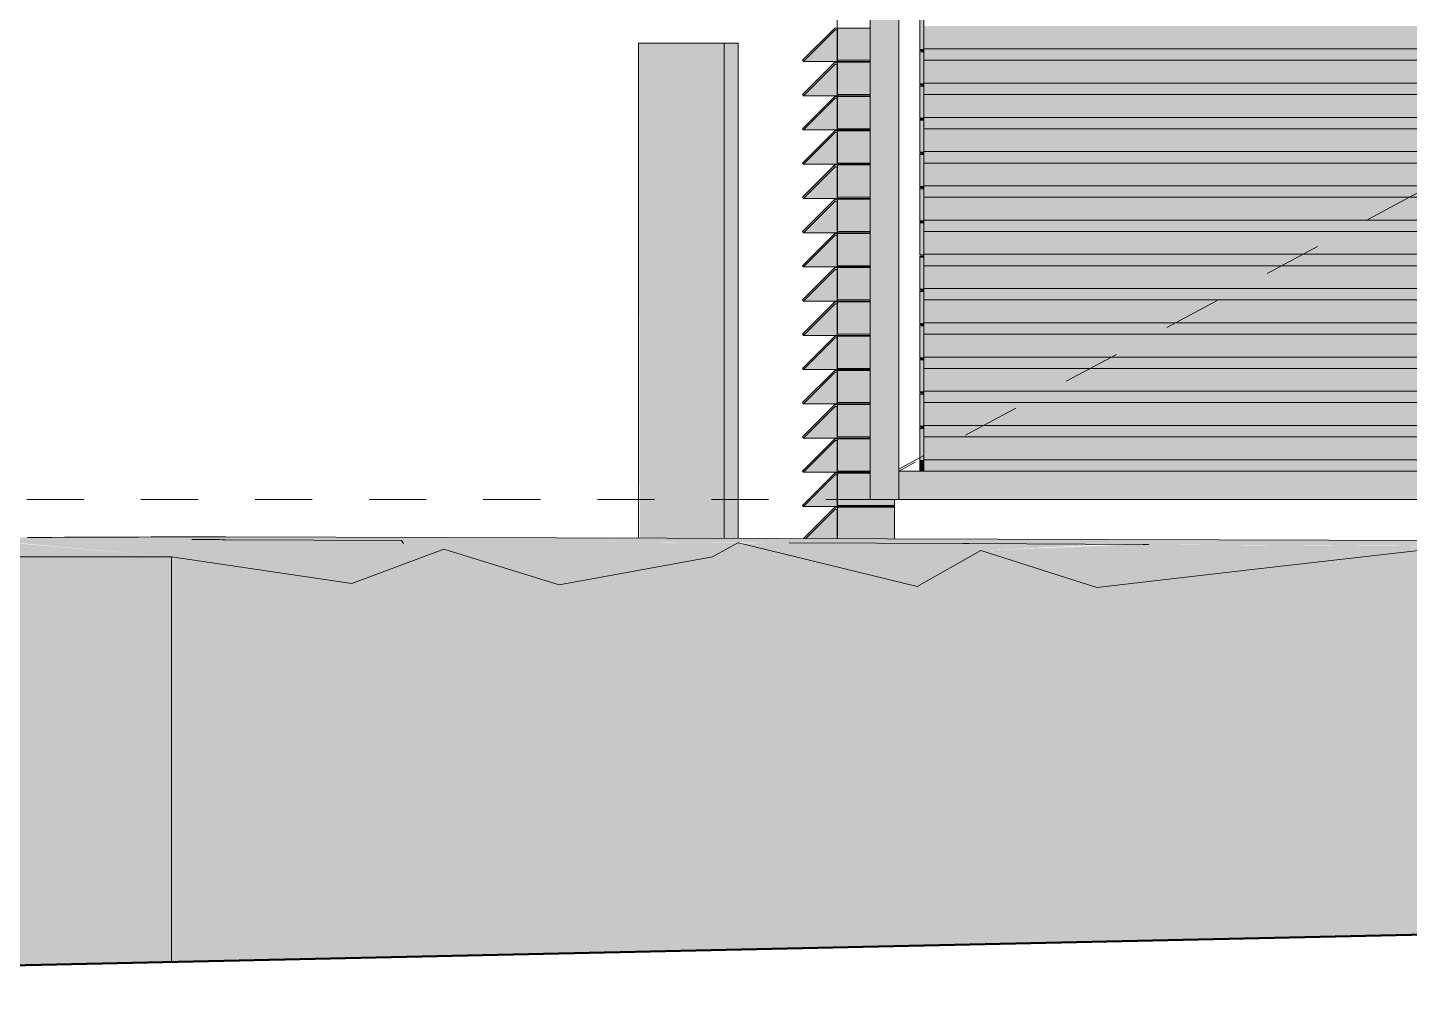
# Model space of a CAD drawing. Header units: metres. Extents: x -2362 to -2010, y -1 to 30.
# Drawn here: x -2267.979 to -2265.557, y 4.385 to 6.067 of the extents above; entities that cross this region are included whole.
import ezdxf

# ---------------------------------------------------------------- set-up
doc = ezdxf.new("R2010")
doc.units = ezdxf.units.M
doc.linetypes.add('AEC_Center', pattern=[0.024, 0.012, -0.004, 0.004, -0.004])
doc.linetypes.add('Center', pattern=[0.178333, 0.020833, -0.0525, 0.0525, -0.0525])
for name, color, linetype, lineweight in [('A-DETL', 90, 'Continuous', 50), ('A-DOOR', 31, 'Continuous', 5), ('A-FLOR', 192, 'Continuous', 5), ('A-FLOR-LEVL', 51, 'Continuous', 5), ('A-GLAZ-CWMG', 51, 'Continuous', 5), ('C-PRKG', 70, 'Continuous', 5), ('C-TOPO', 7, 'Continuous', 5), ('S-COLS', 52, 'Continuous', 5)]:
    doc.layers.add(name, color=color, linetype=linetype, lineweight=lineweight)

# ---------------------------------------------------------------- blocks, each defined once
blk = doc.blocks.new('Bollard_Typical - 150mm Diameter - BOL001 _fixed_-1895789-SOUTH EAST - PART A')
at = {"layer": 'C-PRKG'}
blk.add_hatch(color=256, dxfattribs=at).paths.add_polyline_path([(-1025.9703, 5.1723), (-1025.9703, 6.04), (-1025.9947, 6.04), (-1025.9947, 5.1724), (-1025.9741, 5.1723)])
for p, q in [((-1025.9703, 6.04), (-1025.9944, 6.04)), ((-1025.97, 6.04), (-1025.9703, 6.04)), ((-1025.97, 5.1723), (-1025.97, 6.04))]:
    blk.add_line(p, q, dxfattribs=at)
blk = doc.blocks.new('Rectangular Mullion - LVR002 - Swaged Louvre-3392767-SOUTH EAST - PART A')
at = {"layer": 'A-GLAZ-CWMG'}
blk.add_hatch(color=256, dxfattribs=at).paths.add_polyline_path([(-1025.7963, 5.1718), (-1025.7963, 5.2234), (-1025.7996, 5.2233), (-1025.851, 5.1719), (-1025.7996, 5.1718)])
blk = doc.blocks.new('Rectangular Mullion - LVR002 - Swaged Louvre-V240-SOUTH EAST - PART A')
at = {"layer": 'A-GLAZ-CWMG'}
blk.add_hatch(color=256, dxfattribs=at).paths.add_polyline_path([(-1025.7963, 5.2279), (-1025.7963, 5.2834), (-1025.7996, 5.2833), (-1025.855, 5.2279), (-1025.8154, 5.2279)])
blk.add_line((-1025.7963, 5.2279), (-1025.855, 5.2279), dxfattribs=at)
blk = doc.blocks.new('Rectangular Mullion - LVR002 - Swaged Louvre-3392766-SOUTH EAST - PART A')
at = {"layer": 'A-GLAZ-CWMG'}
blk.add_hatch(color=256, dxfattribs=at).paths.add_polyline_path([(-1025.851, 5.1719), (-1025.7996, 5.2234), (-1025.7956, 5.2241), (-1025.7956, 5.2266), (-1025.8006, 5.2266), (-1025.8551, 5.172)])
for p, q in [((-1025.8006, 5.2266), (-1025.8553, 5.172)), ((-1025.851, 5.1719), (-1025.7996, 5.2234)), ((-1025.7956, 5.2266), (-1025.8006, 5.2266)), ((-1025.7996, 5.2234), (-1025.7956, 5.2234))]:
    blk.add_line(p, q, dxfattribs=at)
blk = doc.blocks.new('Rectangular Mullion - LVR002 - Swaged Louvre-V257-SOUTH EAST - PART A')
at = {"layer": 'A-GLAZ-CWMG'}
blk.add_hatch(color=256, dxfattribs=at).paths.add_polyline_path([(-1025.8551, 5.2279), (-1025.7996, 5.2834), (-1025.7956, 5.2841), (-1025.7956, 5.2866), (-1025.8006, 5.2866), (-1025.8572, 5.23)])
for p, q in [((-1025.8006, 5.2866), (-1025.8572, 5.23)), ((-1025.8551, 5.2279), (-1025.7996, 5.2834)), ((-1025.7956, 5.2866), (-1025.8006, 5.2866)), ((-1025.7996, 5.2834), (-1025.7956, 5.2834)), ((-1025.8572, 5.23), (-1025.8551, 5.2279))]:
    blk.add_line(p, q, dxfattribs=at)
blk = doc.blocks.new('Bollard_Typical - 150mm Diameter - BOL001 _fixed_-V258-SOUTH EAST - PART A')
at = {"layer": 'C-PRKG'}
blk.add_hatch(color=256, dxfattribs=at).paths.add_polyline_path([(-1025.9947, 5.1724), (-1025.9947, 6.04), (-1026.1442, 6.04), (-1026.1425, 5.1728), (-1025.9986, 5.1724)])
for p, q in [((-1026.1445, 6.04), (-1026.1445, 5.1728)), ((-1025.9947, 6.04), (-1026.1445, 6.04)), ((-1025.9945, 6.04), (-1025.9947, 6.04)), ((-1025.9945, 5.1724), (-1025.9945, 6.04))]:
    blk.add_line(p, q, dxfattribs=at)
blk = doc.blocks.new('aba - Structural Column - Steel - SHS - SHS100x100x9-V260-SOUTH EAST - PART A')
at = {"layer": 'S-COLS'}
h = blk.add_hatch(color=256, dxfattribs=at)
h.paths.add_polyline_path([(-1025.777, 5.2266), (-1025.7956, 5.2279), (-1025.7933, 5.2266), (-1025.7773, 5.2266)])
h.paths.add_polyline_path([(-1025.7963, 5.2866), (-1025.7956, 5.2879), (-1025.7963, 5.2879)])
h.paths.add_polyline_path([(-1025.7963, 5.3466), (-1025.7956, 5.3479), (-1025.7963, 5.3479)])
h.paths.add_polyline_path([(-1025.7963, 5.4066), (-1025.7956, 5.4079), (-1025.7963, 5.4079)])
h.paths.add_polyline_path([(-1025.7963, 5.4666), (-1025.7956, 5.4679), (-1025.7963, 5.4679)])
h.paths.add_polyline_path([(-1025.7963, 5.5266), (-1025.7956, 5.5279), (-1025.7963, 5.5279)])
h.paths.add_polyline_path([(-1025.7963, 5.5866), (-1025.7956, 5.5879), (-1025.7963, 5.5879)])
h.paths.add_polyline_path([(-1025.7963, 5.6466), (-1025.7956, 5.6479), (-1025.7963, 5.6479)])
h.paths.add_polyline_path([(-1025.7963, 5.7066), (-1025.7956, 5.7079), (-1025.7963, 5.7079)])
h.paths.add_polyline_path([(-1025.7963, 5.7666), (-1025.7956, 5.7679), (-1025.7963, 5.7679)])
h.paths.add_polyline_path([(-1025.7963, 5.8266), (-1025.7956, 5.8279), (-1025.7963, 5.8279)])
h.paths.add_polyline_path([(-1025.7963, 5.9466), (-1025.7956, 5.9479), (-1025.7963, 5.9479)])
h.paths.add_polyline_path([(-1025.7963, 6.0066), (-1025.7956, 6.0079), (-1025.7963, 6.0079)])
h.paths.add_polyline_path([(-1025.7963, 6.0666), (-1025.7956, 6.0679), (-1025.7963, 6.0679)])
h.paths.add_polyline_path([(-1025.7963, 6.1266), (-1025.7956, 6.1279), (-1025.7963, 6.1279)])
h.paths.add_polyline_path([(-1025.7957, 6.1866), (-1025.7956, 6.1879), (-1025.7963, 6.1866)])
h.paths.add_polyline_path([(-1025.7958, 6.3066), (-1025.7956, 6.3079), (-1025.7963, 6.3066)])
h.paths.add_polyline_path([(-1025.7963, 6.3666), (-1025.7956, 6.3679), (-1025.7963, 6.4096)])
h.paths.add_polyline_path([(-1025.7963, 6.4266), (-1025.7956, 6.4279), (-1025.7963, 6.4647)])
h.paths.add_polyline_path([(-1025.7963, 6.4866), (-1025.7956, 6.4879), (-1025.7963, 6.5198)])
h.paths.add_polyline_path([(-1025.7963, 6.5466), (-1025.7956, 6.5479), (-1025.7963, 6.5748)])
h.paths.add_polyline_path([(-1025.7963, 6.6066), (-1025.7956, 6.6079), (-1025.7963, 6.6299)])
h.paths.add_polyline_path([(-1025.7963, 6.6666), (-1025.7956, 6.6679), (-1025.7963, 6.6849)])
h.paths.add_polyline_path([(-1025.7963, 6.7266), (-1025.7956, 6.7279), (-1025.7963, 6.74)])
h.paths.add_polyline_path([(-1025.796, 6.7866), (-1025.7956, 6.7879), (-1025.7963, 6.7866)])
h.paths.add_polyline_path([(-1025.7963, 6.8466), (-1025.7956, 6.8479), (-1025.7963, 6.9034)])
h.paths.add_polyline_path([(-1025.7963, 6.9666), (-1025.7956, 6.9679), (-1025.7963, 7.0153)])
h.paths.add_polyline_path([(-1025.7963, 7.0266), (-1025.7956, 7.0279), (-1025.7963, 7.0704)])
h.paths.add_polyline_path([(-1025.7963, 7.0866), (-1025.7956, 7.0879), (-1025.7963, 7.1254)])
h.paths.add_polyline_path([(-1025.7963, 7.1466), (-1025.7956, 7.1479), (-1025.7963, 7.1805)])
h.paths.add_polyline_path([(-1025.7962, 7.2066), (-1025.7956, 7.2079), (-1025.7963, 7.2066)])
h.paths.add_polyline_path([(-1025.7963, 7.2666), (-1025.7956, 7.2679), (-1025.7963, 7.2906)])
h.paths.add_polyline_path([(-1025.7963, 7.3266), (-1025.7956, 7.3279), (-1025.7963, 7.3457)])
h.paths.add_polyline_path([(-1025.7963, 7.3866), (-1025.7956, 7.3879), (-1025.7963, 7.4007)])
h.paths.add_polyline_path([(-1025.7963, 7.4466), (-1025.7956, 7.4479), (-1025.7963, 7.4558)])
h.paths.add_polyline_path([(-1025.7963, 7.5066), (-1025.7956, 7.5079), (-1025.7963, 7.5634)])
h.paths.add_polyline_path([(-1025.7963, 7.5666), (-1025.7956, 7.5679), (-1025.7963, 7.5666)])
blk.add_hatch(color=256, dxfattribs=at).paths.add_polyline_path([(-1025.7188, 5.2266), (-1025.7188, 5.2279), (-1025.7384, 5.2266)])
for p, q in [((-1025.7963, 6.1234), (-1025.7963, 6.0666)), ((-1025.7963, 6.0634), (-1025.7963, 6.0066)), ((-1025.7963, 6.0034), (-1025.7963, 5.9466)), ((-1025.7963, 5.9434), (-1025.7963, 5.8866)), ((-1025.7963, 5.8834), (-1025.7963, 5.8266)), ((-1025.7963, 5.8234), (-1025.7963, 5.7666)), ((-1025.7963, 5.7634), (-1025.7963, 5.7066)), ((-1025.7963, 5.7034), (-1025.7963, 5.6466)), ((-1025.7963, 5.6434), (-1025.7963, 5.5866)), ((-1025.7963, 5.5834), (-1025.7963, 5.5266)), ((-1025.7963, 5.5234), (-1025.7963, 5.4666)), ((-1025.7963, 5.4634), (-1025.7963, 5.4066)), ((-1025.7963, 5.4034), (-1025.7963, 5.3466)), ((-1025.7963, 5.3434), (-1025.7963, 5.2866)), ((-1025.7963, 5.2834), (-1025.7963, 5.2266)), ((-1025.7963, 5.2234), (-1025.7963, 5.1718))]:
    blk.add_line(p, q, dxfattribs=at)
blk = doc.blocks.new('aba - Structural Column - Steel - SHS - SHS100x100x9-3079946-SOUTH EAST - PART A')
at = {"layer": 'S-COLS'}
h = blk.add_hatch(color=256, dxfattribs=at)
h.paths.add_polyline_path([(-1025.7385, 5.4666), (-1025.7385, 5.4679), (-1025.7544, 5.4666)])
h.paths.add_polyline_path([(-1025.7385, 5.6466), (-1025.7385, 5.6479), (-1025.7544, 5.6466)])
h.paths.add_polyline_path([(-1025.7385, 5.7066), (-1025.7385, 5.7079), (-1025.7544, 5.7066)])
h.paths.add_polyline_path([(-1025.7385, 5.8266), (-1025.7385, 5.8279), (-1025.7544, 5.8266)])
h.paths.add_polyline_path([(-1025.7385, 6.3066), (-1025.7385, 6.3079), (-1025.7544, 6.3066)])
h.paths.add_polyline_path([(-1025.7385, 6.4866), (-1025.7385, 6.4879), (-1025.7544, 6.4866)])
h.paths.add_polyline_path([(-1025.7385, 6.6066), (-1025.7385, 6.6079), (-1025.7544, 6.6066)])
h.paths.add_polyline_path([(-1025.7385, 7.1466), (-1025.7385, 7.1479), (-1025.7544, 7.1466)])
h.paths.add_polyline_path([(-1025.7385, 7.2666), (-1025.7385, 7.2679), (-1025.7544, 7.2666)])
h.paths.add_polyline_path([(-1025.7385, 7.3866), (-1025.7385, 7.3879), (-1025.7544, 7.3866)])
h.paths.add_polyline_path([(-1025.7385, 7.5066), (-1025.7385, 7.5079), (-1025.7544, 7.5066)])
h.paths.add_polyline_path([(-1025.7731, 7.6266), (-1025.7385, 7.6266), (-1025.7385, 7.64), (-1025.7731, 7.64)])
blk = doc.blocks.new('Rectangular Mullion - LVR002 - Swaged Louvre-3403066-SOUTH EAST - PART A')
at = {"layer": 'A-GLAZ-CWMG'}
blk.add_hatch(color=256, dxfattribs=at).paths.add_polyline_path([(-1025.6956, 5.1715), (-1025.6956, 5.2266), (-1025.7956, 5.2266), (-1025.7956, 5.1718), (-1025.7544, 5.1717)])
for p, q in [((-1025.7956, 5.1718), (-1025.7956, 5.2266)), ((-1025.6956, 5.2266), (-1025.7956, 5.2266)), ((-1025.6956, 5.2266), (-1025.6956, 5.1715))]:
    blk.add_line(p, q, dxfattribs=at)
blk = doc.blocks.new('Rectangular Mullion - LVR002 - Swaged Louvre-V261-SOUTH EAST - PART A')
at = {"layer": 'A-GLAZ-CWMG'}
for points in [[(-1025.7384, 5.23), (-1025.6956, 5.23), (-1025.6956, 5.24), (-1025.7385, 5.24), (-1025.7385, 5.2866), (-1025.7956, 5.2866), (-1025.7956, 5.23), (-1025.7385, 5.23)], [(-1025.6956, 5.2279), (-1025.6956, 5.23), (-1025.7544, 5.2279)]]:
    blk.add_hatch(color=256, dxfattribs=at).paths.add_polyline_path(points)
for p, q in [((-1025.7956, 5.23), (-1025.7956, 5.2866)), ((-1025.7384, 5.2866), (-1025.7956, 5.2866)), ((-1025.6956, 5.24), (-1025.6956, 5.23)), ((-1025.7956, 5.2279), (-1025.7956, 5.23)), ((-1025.6956, 5.23), (-1025.7956, 5.23)), ((-1025.6956, 5.2279), (-1025.7956, 5.2279)), ((-1025.6956, 5.23), (-1025.6956, 5.2279))]:
    blk.add_line(p, q, dxfattribs=at)
blk = doc.blocks.new('Rectangular Mullion - LVR002 - Swaged Louvre-V262-SOUTH EAST - PART A')
at = {"layer": 'A-GLAZ-CWMG'}
blk.add_hatch(color=256, dxfattribs=at).paths.add_polyline_path([(-1025.7544, 5.29), (-1025.7385, 5.29), (-1025.7385, 5.3466), (-1025.7956, 5.3466), (-1025.7956, 5.29)])
for p, q in [((-1025.7956, 5.29), (-1025.7956, 5.3466)), ((-1025.7384, 5.3466), (-1025.7956, 5.3466)), ((-1025.7956, 5.2879), (-1025.7956, 5.29)), ((-1025.7384, 5.29), (-1025.7956, 5.29)), ((-1025.7384, 5.2879), (-1025.7956, 5.2879))]:
    blk.add_line(p, q, dxfattribs=at)
blk = doc.blocks.new('Curtain_Wall_Louvre_DoubleDoor - Louvre Double Door-3474615-SOUTH EAST - PART A')
at = {"layer": 'A-DOOR', "linetype": 'Center'}
for points in [[(-1025.6511, 6.0288), (-1025.6443, 6.03), (-1025.6444, 6.0849), (-1025.6511, 6.0849)], [(-1025.6444, 6.0249), (-1025.6444, 6.027), (-1025.6511, 6.0249)], [(-1025.6511, 5.9688), (-1025.6443, 5.97), (-1025.6444, 6.0249), (-1025.6511, 6.0249)], [(-1025.6443, 6.027), (-1025.6444, 6.0288), (-1025.6444, 6.027)], [(-1025.6444, 5.9649), (-1025.6444, 5.967), (-1025.6511, 5.9649)], [(-1025.6443, 5.9088), (-1025.6444, 5.9649), (-1025.6511, 5.9649), (-1025.6511, 5.9088), (-1025.6444, 5.9088)], [(-1025.6443, 5.967), (-1025.6444, 5.9688), (-1025.6444, 5.967)], [(-1025.6443, 5.907), (-1025.6444, 5.9088), (-1025.6444, 5.907)], [(-1025.6444, 5.9049), (-1025.6444, 5.907), (-1025.6511, 5.9049)], [(-1025.6511, 5.8488), (-1025.6443, 5.85), (-1025.6444, 5.9049), (-1025.6511, 5.9049)], [(-1025.6444, 5.8449), (-1025.6444, 5.847), (-1025.6511, 5.8449)], [(-1025.6511, 5.7888), (-1025.6443, 5.79), (-1025.6444, 5.8449), (-1025.6511, 5.8449)], [(-1025.6443, 5.847), (-1025.6444, 5.8488), (-1025.6444, 5.847)], [(-1025.6443, 5.787), (-1025.6444, 5.7888), (-1025.6444, 5.787)], [(-1025.6444, 5.7849), (-1025.6444, 5.787), (-1025.6511, 5.7849)], [(-1025.6511, 5.7288), (-1025.6443, 5.73), (-1025.6444, 5.7849), (-1025.6511, 5.7849)], [(-1025.6444, 5.7249), (-1025.6444, 5.727), (-1025.6511, 5.7249)], [(-1025.6443, 5.6688), (-1025.6444, 5.7249), (-1025.6511, 5.7249), (-1025.6511, 5.6688), (-1025.6444, 5.6688)], [(-1025.6443, 5.727), (-1025.6444, 5.7288), (-1025.6444, 5.727)], [(-1025.6444, 5.6649), (-1025.6444, 5.667), (-1025.6511, 5.6649)], [(-1025.6443, 5.667), (-1025.6444, 5.6688), (-1025.6444, 5.667)], [(-1025.6511, 5.6088), (-1025.6443, 5.61), (-1025.6444, 5.6649), (-1025.6511, 5.6649)], [(-1025.6444, 5.6049), (-1025.6444, 5.607), (-1025.6511, 5.6049)], [(-1025.6511, 5.5488), (-1025.6443, 5.55), (-1025.6444, 5.6049), (-1025.6511, 5.6049)], [(-1025.6443, 5.607), (-1025.6444, 5.6088), (-1025.6444, 5.607)], [(-1025.6444, 5.5449), (-1025.6444, 5.547), (-1025.6511, 5.5449)], [(-1025.6443, 5.547), (-1025.6444, 5.5488), (-1025.6444, 5.547)], [(-1025.6511, 5.4888), (-1025.6443, 5.49), (-1025.6444, 5.5449), (-1025.6511, 5.5449)], [(-1025.6444, 5.4849), (-1025.6444, 5.487), (-1025.6511, 5.4849)], [(-1025.6511, 5.4288), (-1025.6443, 5.43), (-1025.6444, 5.4849), (-1025.6511, 5.4849), (-1025.6511, 5.4736)], [(-1025.6443, 5.487), (-1025.6444, 5.4888), (-1025.6444, 5.487)], [(-1025.6444, 5.4249), (-1025.6444, 5.427), (-1025.6511, 5.4249)], [(-1025.6511, 5.3688), (-1025.6443, 5.37), (-1025.6444, 5.4249), (-1025.6511, 5.4249)], [(-1025.6443, 5.427), (-1025.6444, 5.4288), (-1025.6444, 5.427)], [(-1025.6444, 5.3649), (-1025.6444, 5.367), (-1025.6511, 5.3649)], [(-1025.6511, 5.3088), (-1025.6443, 5.31), (-1025.6444, 5.3649), (-1025.6511, 5.3649)], [(-1025.6443, 5.367), (-1025.6444, 5.3688), (-1025.6444, 5.367)], [(-1025.6443, 5.3088), (-1025.6511, 5.3088), (-1025.6511, 5.29), (-1025.6443, 5.29)]]:
    blk.add_hatch(color=256, dxfattribs=at).paths.add_polyline_path(points)
at = {"layer": 'A-DOOR'}
for p, q in [((-1025.6511, 6.0288), (-1025.6511, 6.0849)), ((-1025.6443, 6.0288), (-1025.6511, 6.0288)), ((-1025.6511, 6.0249), (-1025.6511, 6.027)), ((-1025.6444, 6.027), (-1025.6511, 6.027)), ((-1025.6511, 5.9688), (-1025.6511, 6.0249)), ((-1025.6444, 6.0249), (-1025.6511, 6.0249)), ((-1025.6443, 5.9688), (-1025.6511, 5.9688)), ((-1025.6511, 5.9649), (-1025.6511, 5.967)), ((-1025.6444, 5.967), (-1025.6511, 5.967)), ((-1025.6511, 5.9088), (-1025.6511, 5.9649)), ((-1025.6444, 5.9649), (-1025.6511, 5.9649)), ((-1025.6443, 5.9088), (-1025.6511, 5.9088)), ((-1025.6511, 5.9049), (-1025.6511, 5.907)), ((-1025.6444, 5.907), (-1025.6511, 5.907)), ((-1025.6511, 5.8488), (-1025.6511, 5.9049)), ((-1025.6444, 5.9049), (-1025.6511, 5.9049)), ((-1025.6443, 5.8488), (-1025.6511, 5.8488)), ((-1025.6511, 5.8449), (-1025.6511, 5.847)), ((-1025.6444, 5.847), (-1025.6511, 5.847)), ((-1025.6511, 5.7888), (-1025.6511, 5.8449)), ((-1025.6444, 5.8449), (-1025.6511, 5.8449)), ((-1025.6443, 5.7888), (-1025.6511, 5.7888)), ((-1025.6511, 5.7849), (-1025.6511, 5.787)), ((-1025.6444, 5.787), (-1025.6511, 5.787)), ((-1025.6511, 5.7288), (-1025.6511, 5.7849)), ((-1025.6444, 5.7849), (-1025.6511, 5.7849)), ((-1025.6443, 5.7288), (-1025.6511, 5.7288)), ((-1025.6511, 5.7249), (-1025.6511, 5.727)), ((-1025.6444, 5.727), (-1025.6511, 5.727)), ((-1025.6511, 5.6688), (-1025.6511, 5.7249)), ((-1025.6444, 5.7249), (-1025.6511, 5.7249)), ((-1025.6443, 5.6688), (-1025.6511, 5.6688)), ((-1025.6511, 5.6649), (-1025.6511, 5.667)), ((-1025.6444, 5.667), (-1025.6511, 5.667)), ((-1025.6511, 5.6088), (-1025.6511, 5.6649)), ((-1025.6444, 5.6649), (-1025.6511, 5.6649)), ((-1025.6443, 5.6088), (-1025.6511, 5.6088)), ((-1025.6511, 5.6049), (-1025.6511, 5.607)), ((-1025.6444, 5.607), (-1025.6511, 5.607)), ((-1025.6511, 5.5488), (-1025.6511, 5.6049)), ((-1025.6444, 5.6049), (-1025.6511, 5.6049)), ((-1025.6443, 5.5488), (-1025.6511, 5.5488)), ((-1025.6511, 5.5449), (-1025.6511, 5.547)), ((-1025.6444, 5.547), (-1025.6511, 5.547)), ((-1025.6511, 5.4888), (-1025.6511, 5.5449)), ((-1025.6444, 5.5449), (-1025.6511, 5.5449)), ((-1025.6443, 5.4888), (-1025.6511, 5.4888)), ((-1025.6511, 5.4849), (-1025.6511, 5.487)), ((-1025.6444, 5.487), (-1025.6511, 5.487)), ((-1025.6511, 5.4288), (-1025.6511, 5.4849)), ((-1025.6444, 5.4849), (-1025.6511, 5.4849)), ((-1025.6443, 5.4288), (-1025.6511, 5.4288)), ((-1025.6511, 5.4249), (-1025.6511, 5.427)), ((-1025.6444, 5.427), (-1025.6511, 5.427)), ((-1025.6511, 5.3688), (-1025.6511, 5.4249)), ((-1025.6444, 5.4249), (-1025.6511, 5.4249)), ((-1025.6443, 5.3688), (-1025.6511, 5.3688)), ((-1025.6511, 5.3649), (-1025.6511, 5.367)), ((-1025.6444, 5.367), (-1025.6511, 5.367)), ((-1025.6511, 5.3088), (-1025.6511, 5.3649)), ((-1025.6444, 5.3649), (-1025.6511, 5.3649)), ((-1025.6511, 5.29), (-1025.6511, 5.3088)), ((-1025.6443, 5.3088), (-1025.6511, 5.3088))]:
    blk.add_line(p, q, dxfattribs=at)
at = {"layer": 'A-DOOR', "linetype": 'Center'}
blk.add_line((-1025.6443, 5.3173), (-1025.6884, 5.2936), dxfattribs=at)
blk = doc.blocks.new('Curtain_Wall_Louvre_DoubleDoor - Louvre Double Door-3474692-SOUTH EAST - PART A')
at = {"layer": 'A-DOOR', "linetype": 'Center'}
h = blk.add_hatch(color=256, dxfattribs=at)
h.paths.add_polyline_path([(-1023.6175, 6.03), (-1023.5443, 6.03), (-1023.5444, 6.07), (-1024.5964, 6.07), (-1024.5943, 6.03), (-1023.8617, 6.03)])
h.paths.add_polyline_path([(-1025.6443, 6.03), (-1024.6364, 6.03), (-1024.6364, 6.07), (-1025.6443, 6.07), (-1025.6444, 6.087)])
for points in [[(-1023.6175, 6.01), (-1023.5443, 6.01), (-1023.5443, 6.03), (-1025.6443, 6.03), (-1025.6443, 6.01), (-1023.8617, 6.01)], [(-1023.6175, 5.95), (-1023.5443, 5.95), (-1023.5443, 5.97), (-1025.6443, 5.97), (-1025.6443, 5.95), (-1023.8617, 5.95)], [(-1023.6175, 5.89), (-1023.5443, 5.89), (-1023.5443, 5.91), (-1025.6443, 5.91), (-1025.6443, 5.89), (-1023.8617, 5.89)], [(-1023.6175, 5.83), (-1023.5443, 5.83), (-1023.5443, 5.85), (-1025.6443, 5.85), (-1025.6443, 5.83), (-1023.8617, 5.83)], [(-1023.6175, 5.77), (-1023.5443, 5.77), (-1023.5443, 5.79), (-1025.6443, 5.79), (-1025.6443, 5.77), (-1023.8617, 5.77)], [(-1023.6175, 5.71), (-1023.5443, 5.71), (-1023.5443, 5.73), (-1025.6443, 5.73), (-1025.6443, 5.71), (-1023.8617, 5.71)], [(-1023.6175, 5.65), (-1023.5443, 5.65), (-1023.5443, 5.67), (-1025.6443, 5.67), (-1025.6443, 5.65), (-1023.8617, 5.65)], [(-1023.6175, 5.59), (-1023.5443, 5.59), (-1023.5443, 5.61), (-1025.6443, 5.61), (-1025.6443, 5.59), (-1023.8617, 5.59)], [(-1023.6175, 5.53), (-1023.5443, 5.53), (-1023.5443, 5.55), (-1025.6443, 5.55), (-1025.6443, 5.53), (-1023.8617, 5.53)], [(-1024.1059, 5.47), (-1023.5443, 5.47), (-1023.5443, 5.49), (-1025.6443, 5.49), (-1025.6443, 5.47), (-1024.3501, 5.47)], [(-1023.6175, 5.41), (-1023.5443, 5.41), (-1023.5443, 5.43), (-1025.6443, 5.43), (-1025.6443, 5.41), (-1023.8617, 5.41)], [(-1023.6175, 5.35), (-1023.5443, 5.35), (-1023.5443, 5.37), (-1025.6443, 5.37), (-1025.6443, 5.35), (-1023.8617, 5.35)], [(-1023.6175, 5.29), (-1023.5443, 5.29), (-1023.5443, 5.31), (-1025.6443, 5.31), (-1025.6443, 5.29), (-1023.8617, 5.29)]]:
    blk.add_hatch(color=256, dxfattribs=at).paths.add_polyline_path(points)
h = blk.add_hatch(color=256, dxfattribs=at)
h.paths.add_polyline_path([(-1023.6175, 5.97), (-1023.5443, 5.97), (-1023.5444, 6.01), (-1024.5964, 6.01), (-1024.5943, 5.97), (-1023.8617, 5.97)])
h.paths.add_polyline_path([(-1025.6443, 5.97), (-1024.6364, 5.97), (-1024.6364, 6.01), (-1025.6443, 6.01), (-1025.6444, 6.027)])
h = blk.add_hatch(color=256, dxfattribs=at)
h.paths.add_polyline_path([(-1025.6443, 5.91), (-1024.6364, 5.91), (-1024.6364, 5.95), (-1025.6443, 5.95), (-1025.6443, 5.9141)])
h.paths.add_polyline_path([(-1024.5964, 5.91), (-1023.5443, 5.91), (-1023.5444, 5.95), (-1024.5964, 5.95), (-1024.5964, 5.9141)])
h = blk.add_hatch(color=256, dxfattribs=at)
h.paths.add_polyline_path([(-1023.6175, 5.85), (-1023.5443, 5.85), (-1023.5444, 5.89), (-1024.5964, 5.89), (-1024.5943, 5.85), (-1023.8617, 5.85)])
h.paths.add_polyline_path([(-1025.6443, 5.85), (-1024.6364, 5.85), (-1024.6364, 5.89), (-1025.6443, 5.89), (-1025.6444, 5.907)])
h = blk.add_hatch(color=256, dxfattribs=at)
h.paths.add_polyline_path([(-1023.6175, 5.79), (-1023.5443, 5.79), (-1023.5444, 5.83), (-1024.5964, 5.83), (-1024.5943, 5.79), (-1023.8617, 5.79)])
h.paths.add_polyline_path([(-1025.6443, 5.79), (-1024.6364, 5.79), (-1024.6364, 5.83), (-1025.6443, 5.83), (-1025.6444, 5.847)])
h = blk.add_hatch(color=256, dxfattribs=at)
h.paths.add_polyline_path([(-1023.6175, 5.73), (-1023.5443, 5.73), (-1023.5444, 5.77), (-1024.5964, 5.77), (-1024.5943, 5.73), (-1023.8617, 5.73)])
h.paths.add_polyline_path([(-1025.6443, 5.73), (-1024.6364, 5.73), (-1024.6364, 5.77), (-1025.6443, 5.77), (-1025.6444, 5.787)])
h = blk.add_hatch(color=256, dxfattribs=at)
h.paths.add_polyline_path([(-1024.6364, 5.67), (-1024.6364, 5.71), (-1025.6443, 5.71), (-1025.6443, 5.67), (-1025.0828, 5.67)])
h.paths.add_polyline_path([(-1024.5964, 5.67), (-1023.5443, 5.67), (-1023.5444, 5.71), (-1024.5964, 5.71)])
h = blk.add_hatch(color=256, dxfattribs=at)
h.paths.add_polyline_path([(-1023.6175, 5.61), (-1023.5443, 5.61), (-1023.5444, 5.65), (-1024.5964, 5.65), (-1024.5943, 5.61), (-1023.8617, 5.61)])
h.paths.add_polyline_path([(-1025.6443, 5.61), (-1024.6364, 5.61), (-1024.6364, 5.65), (-1025.6443, 5.65), (-1025.6444, 5.667)])
h = blk.add_hatch(color=256, dxfattribs=at)
h.paths.add_polyline_path([(-1023.6175, 5.55), (-1023.5443, 5.55), (-1023.5444, 5.59), (-1024.5964, 5.59), (-1024.5943, 5.55), (-1023.8617, 5.55)])
h.paths.add_polyline_path([(-1025.6443, 5.55), (-1024.6364, 5.55), (-1024.6364, 5.59), (-1025.6443, 5.59), (-1025.6444, 5.607)])
h = blk.add_hatch(color=256, dxfattribs=at)
h.paths.add_polyline_path([(-1023.6175, 5.49), (-1023.5443, 5.49), (-1023.5444, 5.53), (-1024.5964, 5.53), (-1024.5943, 5.49), (-1023.8617, 5.49)])
h.paths.add_polyline_path([(-1025.6443, 5.49), (-1024.6364, 5.49), (-1024.6364, 5.53), (-1025.6443, 5.53), (-1025.6444, 5.547)])
h = blk.add_hatch(color=256, dxfattribs=at)
h.paths.add_polyline_path([(-1023.6175, 5.43), (-1023.5443, 5.43), (-1023.5444, 5.47), (-1024.5964, 5.47), (-1024.5943, 5.43), (-1023.8617, 5.43)])
h.paths.add_polyline_path([(-1025.5712, 5.43), (-1024.6364, 5.43), (-1024.6364, 5.47), (-1025.6443, 5.47), (-1025.6443, 5.43)])
h = blk.add_hatch(color=256, dxfattribs=at)
h.paths.add_polyline_path([(-1023.6175, 5.37), (-1023.5443, 5.37), (-1023.5444, 5.41), (-1024.5964, 5.41), (-1024.5943, 5.37), (-1023.8617, 5.37)])
h.paths.add_polyline_path([(-1025.5712, 5.37), (-1024.6364, 5.37), (-1024.6364, 5.41), (-1025.6443, 5.41), (-1025.6443, 5.37)])
h = blk.add_hatch(color=256, dxfattribs=at)
h.paths.add_polyline_path([(-1023.6175, 5.31), (-1023.5443, 5.31), (-1023.5444, 5.35), (-1024.5964, 5.35), (-1024.5943, 5.31), (-1023.8617, 5.31)])
h.paths.add_polyline_path([(-1025.5712, 5.31), (-1024.6364, 5.31), (-1024.6364, 5.35), (-1025.6443, 5.35), (-1025.6443, 5.31)])
blk.add_line((-1023.5443, 6.44), (-1025.6884, 5.29), dxfattribs=at)
at = {"layer": 'A-DOOR'}
for p, q in [((-1025.6443, 6.03), (-1025.6444, 6.087)), ((-1025.6443, 6.01), (-1025.6443, 6.03)), ((-1023.5443, 6.03), (-1025.6443, 6.03)), ((-1025.6443, 5.97), (-1025.6444, 6.027)), ((-1025.6443, 6.01), (-1023.5443, 6.01)), ((-1025.6443, 5.91), (-1025.6444, 5.967)), ((-1025.6443, 5.95), (-1025.6443, 5.97)), ((-1023.5443, 5.97), (-1025.6443, 5.97)), ((-1025.6443, 5.95), (-1023.5443, 5.95)), ((-1025.6443, 5.89), (-1025.6443, 5.91)), ((-1023.5443, 5.91), (-1025.6443, 5.91)), ((-1025.6443, 5.85), (-1025.6444, 5.907)), ((-1025.6443, 5.89), (-1023.5443, 5.89)), ((-1025.6443, 5.79), (-1025.6444, 5.847)), ((-1025.6443, 5.83), (-1025.6443, 5.85)), ((-1023.5443, 5.85), (-1025.6443, 5.85)), ((-1025.6443, 5.83), (-1023.5443, 5.83)), ((-1025.6443, 5.77), (-1025.6443, 5.79)), ((-1023.5443, 5.79), (-1025.6443, 5.79)), ((-1025.6443, 5.73), (-1025.6444, 5.787)), ((-1025.6443, 5.77), (-1023.5443, 5.77)), ((-1025.6443, 5.67), (-1025.6444, 5.727)), ((-1025.6443, 5.71), (-1025.6443, 5.73)), ((-1023.5443, 5.73), (-1025.6443, 5.73)), ((-1025.6443, 5.71), (-1023.5443, 5.71)), ((-1025.6443, 5.61), (-1025.6444, 5.667)), ((-1025.6443, 5.65), (-1025.6443, 5.67)), ((-1023.5443, 5.67), (-1025.6443, 5.67)), ((-1025.6443, 5.65), (-1023.5443, 5.65)), ((-1025.6443, 5.55), (-1025.6444, 5.607)), ((-1025.6443, 5.59), (-1025.6443, 5.61)), ((-1023.5443, 5.61), (-1025.6443, 5.61)), ((-1025.6443, 5.59), (-1023.5443, 5.59)), ((-1025.6443, 5.49), (-1025.6444, 5.547)), ((-1025.6443, 5.53), (-1025.6443, 5.55)), ((-1023.5443, 5.55), (-1025.6443, 5.55)), ((-1025.6443, 5.53), (-1023.5443, 5.53)), ((-1025.6443, 5.43), (-1025.6444, 5.487)), ((-1025.6443, 5.47), (-1025.6443, 5.49)), ((-1023.5443, 5.49), (-1025.6443, 5.49)), ((-1025.6443, 5.47), (-1023.5443, 5.47)), ((-1025.6443, 5.37), (-1025.6444, 5.427)), ((-1025.6443, 5.41), (-1025.6443, 5.43)), ((-1023.5443, 5.43), (-1025.6443, 5.43)), ((-1025.6443, 5.41), (-1023.5443, 5.41)), ((-1025.6443, 5.31), (-1025.6444, 5.367)), ((-1025.6443, 5.35), (-1025.6443, 5.37)), ((-1023.5443, 5.37), (-1025.6443, 5.37)), ((-1025.6443, 5.35), (-1023.5443, 5.35)), ((-1025.6443, 5.29), (-1025.6443, 5.31)), ((-1023.5443, 5.31), (-1025.6443, 5.31))]:
    blk.add_line(p, q, dxfattribs=at)
blk = doc.blocks.new('Rectangular Mullion - 50x100mm-3472000-SOUTH EAST - PART A')
at = {"layer": 'A-GLAZ-CWMG'}
blk.add_hatch(color=256, dxfattribs=at).paths.add_polyline_path([(-1025.6884, 5.24), (-1023.5443, 5.24), (-1023.5443, 5.29), (-1025.6884, 5.29), (-1025.6884, 5.2534)])
for p, q in [((-1025.6884, 5.24), (-1025.6884, 5.29)), ((-1025.6884, 5.29), (-1023.5443, 5.29)), ((-1023.5443, 5.29), (-1023.5443, 5.24)), ((-1025.6884, 5.24), (-1023.5443, 5.24))]:
    blk.add_line(p, q, dxfattribs=at)
blk = doc.blocks.new('Rectangular Mullion - 50x100mm-1447016-SOUTH EAST - PART A')
at = {"layer": 'A-GLAZ-CWMG'}
for points in [[(-1025.6884, 5.24), (-1025.6884, 7.64), (-1025.7384, 7.64), (-1025.7384, 5.24), (-1025.6933, 5.24)], [(-1025.7385, 5.24), (-1025.7384, 5.24), (-1025.7385, 5.2534)]]:
    blk.add_hatch(color=256, dxfattribs=at).paths.add_polyline_path(points)
for p, q in [((-1025.7384, 7.64), (-1025.7384, 5.24)), ((-1025.6884, 7.64), (-1025.6884, 5.24)), ((-1025.7384, 5.24), (-1025.7385, 5.24)), ((-1025.6884, 5.24), (-1025.7384, 5.24))]:
    blk.add_line(p, q, dxfattribs=at)

msp = doc.modelspace()

# ---------------------------------------------------------------- hatches: boundary and pattern name
at = {"layer": 'A-FLOR'}
msp.add_hatch(color=256, dxfattribs=at).paths.add_polyline_path([(-2269.4313, 5.0848), (-2269.3419, 5.1584), (-2269.1113, 5.1556), (-2269.0938, 5.154), (-2269.0493, 5.1616), (-2268.6581, 5.1643), (-2268.6313, 5.1643), (-2268.6286, 5.1605), (-2268.5329, 5.1536), (-2268.3627, 5.1663), (-2268.3203, 5.1661), (-2268.3126, 5.1606), (-2268.1294, 5.14), (-2268.0424, 5.1682), (-2267.632, 5.1701), (-2267.632, 5.175), (-2269.754, 5.1671), (-2269.754, 5.1415), (-2269.6108, 5.1584), (-2269.3515, 5.1573), (-2269.3464, 5.1551), (-2269.3835, 5.1244)])
h = msp.add_hatch(color=256, dxfattribs=at)
h.paths.add_polyline_path([(-2267.632, 5.1698), (-2267.632, 5.1698), (-2267.5561, 5.1694)])
h.paths.add_polyline_path([(-2258.4838, 5.1213), (-2258.3109, 5.14), (-2257.6321, 5.14), (-2257.6321, 5.145), (-2267.632, 5.175), (-2267.632, 5.1698), (-2267.3234, 5.1682), (-2267.3202, 5.163), (-2267.2492, 5.1531), (-2266.9594, 5.1661), (-2260.4649, 5.133), (-2260.4505, 5.1356), (-2260.1926, 5.14), (-2259.7222, 5.14), (-2259.3955, 5.1263), (-2258.8376, 5.1246), (-2258.7813, 5.14), (-2258.5201, 5.1236)])
at = {"layer": 'C-TOPO'}
for points in [[(-2268.4154, 4.4146), (-2267.7268, 4.4297), (-2267.7268, 5.14), (-2268.1294, 5.14), (-2268.3998, 5.0919), (-2268.5388, 5.1531), (-2268.7085, 5.0896), (-2268.9481, 5.1522), (-2269.1741, 5.1244), (-2269.3575, 5.14), (-2269.4313, 5.0848), (-2269.6108, 5.1584), (-2269.754, 5.1415), (-2269.754, 4.4884), (-2269.5331, 4.4935), (-2268.7772, 4.4401)], [(-2267.7268, 5.14), (-2268.0445, 5.1675), (-2268.1294, 5.14), (-2267.8003, 5.14)], [(-2267.7268, 5.14), (-2267.722, 5.1701), (-2268.0424, 5.1682), (-2267.8003, 5.1466)], [(-2267.7268, 5.14), (-2267.3582, 5.1682), (-2267.722, 5.1701)], [(-2267.4107, 5.093), (-2267.3582, 5.1682), (-2267.7268, 5.14), (-2267.5561, 5.1146)], [(-2267.7268, 4.4297), (-2261.5379, 4.5665), (-2259.6635, 4.6281), (-2259.2517, 4.68), (-2259.2517, 5.1089), (-2259.7222, 5.14), (-2260.1926, 5.14), (-2260.4505, 5.1356), (-2260.6631, 5.096), (-2260.7657, 5.133), (-2261.1335, 5.0983), (-2261.3939, 5.1363), (-2261.6039, 5.14), (-2261.6962, 5.1006), (-2262.0744, 5.12), (-2262.3363, 5.0663), (-2262.5561, 5.14), (-2262.6504, 5.143), (-2263.0153, 5.1057), (-2263.2786, 5.0712), (-2263.4857, 5.14), (-2263.5928, 5.148), (-2263.9561, 5.1094), (-2264.221, 5.0761), (-2264.4267, 5.14), (-2264.5351, 5.153), (-2264.9918, 5.1017), (-2265.1624, 5.081), (-2265.3675, 5.1481), (-2265.4775, 5.158), (-2266.1047, 5.0859), (-2266.3082, 5.1506), (-2266.4199, 5.0879), (-2266.734, 5.1646), (-2266.7788, 5.14), (-2267.0471, 5.0908), (-2267.2492, 5.1531), (-2267.4107, 5.093), (-2267.7268, 5.14), (-2267.7268, 4.5927)], [(-2267.4107, 5.093), (-2267.2492, 5.1531), (-2267.3582, 5.1682), (-2267.3779, 5.14)], [(-2267.3202, 5.163), (-2267.3234, 5.1682), (-2267.3582, 5.1682)], [(-2267.0471, 5.0908), (-2266.9944, 5.1663), (-2267.2492, 5.1531), (-2267.0676, 5.0971)], [(-2267.0471, 5.0908), (-2266.7788, 5.14), (-2266.9944, 5.1663), (-2267.0456, 5.093)], [(-2266.7788, 5.14), (-2266.733, 5.1646), (-2266.9944, 5.1663), (-2266.8234, 5.1454)], [(-2266.9594, 5.1661), (-2266.9596, 5.1663), (-2266.9944, 5.1663)], [(-2266.4199, 5.0879), (-2266.6792, 5.1646), (-2266.7262, 5.163), (-2266.4571, 5.0971)], [(-2266.4199, 5.0879), (-2266.364, 5.163), (-2266.6792, 5.1646), (-2266.4571, 5.0989)], [(-2266.4199, 5.0879), (-2266.3082, 5.1506), (-2266.364, 5.163), (-2266.4177, 5.0908)], [(-2266.3082, 5.1506), (-2266.0908, 5.1615), (-2266.364, 5.163), (-2266.335, 5.1566)], [(-2266.1047, 5.0859), (-2266.0488, 5.1613), (-2266.3082, 5.1506), (-2266.202, 5.1168)], [(-2266.1047, 5.0859), (-2265.8379, 5.1168), (-2266.0488, 5.1613), (-2266.1032, 5.0879)], [(-2265.8379, 5.1168), (-2265.7336, 5.1596), (-2266.0488, 5.1613), (-2265.8466, 5.1187)], [(-2266.0139, 5.1611), (-2266.0141, 5.1613), (-2266.0488, 5.1613)], [(-2265.8379, 5.1168), (-2265.4775, 5.158), (-2265.7336, 5.1596)], [(-2265.6986, 5.1594), (-2265.6989, 5.1596), (-2265.7336, 5.1596)]]:
    msp.add_hatch(color=256, dxfattribs=at).paths.add_polyline_path(points)

# ---------------------------------------------------------------- linework, layer by layer
at = {"layer": 'A-DETL'}
msp.add_line((-2247.2862, 4.8777), (-2269.754, 4.3852), dxfattribs=at)
at = {"layer": 'A-FLOR'}
msp.add_line((-2257.6321, 5.145), (-2267.632, 5.175), dxfattribs=at)
msp.add_open_spline([(-2267.632, 5.175), (-2267.7483, 5.1746), (-2267.8639, 5.1742), (-2267.9788, 5.1738)], degree=3, dxfattribs=at)
at = {"layer": 'A-FLOR-LEVL', "linetype": 'AEC_Center'}
msp.add_line((-2279.3802, 5.24), (-2142.8048, 5.24), dxfattribs=at)
at = {"layer": 'C-TOPO'}
for p, q in [((-2267.6871, 5.1701), (-2267.6912, 5.1701)), ((-2267.6783, 5.1701), (-2267.6871, 5.1701)), ((-2267.3234, 5.1682), (-2267.632, 5.1698)), ((-2267.3202, 5.163), (-2267.3234, 5.1682)), ((-2266.734, 5.1646), (-2266.7788, 5.14)), ((-2266.733, 5.1646), (-2266.734, 5.1646)), ((-2266.4199, 5.0879), (-2266.733, 5.1646)), ((-2266.3386, 5.163), (-2266.6444, 5.1646)), ((-2266.3293, 5.163), (-2266.3386, 5.163)), ((-2266.0237, 5.1613), (-2266.3293, 5.163)), ((-2266.0141, 5.1613), (-2266.0237, 5.1613)), ((-2267.7268, 5.14), (-2268.1294, 5.14)), ((-2267.7268, 5.14), (-2267.7268, 4.4297)), ((-2267.4107, 5.093), (-2267.7268, 5.14)), ((-2267.2492, 5.1531), (-2267.4107, 5.093)), ((-2267.0471, 5.0908), (-2267.2492, 5.1531)), ((-2266.7788, 5.14), (-2267.0471, 5.0908)), ((-2266.3082, 5.1506), (-2266.4199, 5.0879)), ((-2266.1047, 5.0859), (-2266.3082, 5.1506)), ((-2265.4775, 5.158), (-2265.8379, 5.1168)), ((-2265.8379, 5.1168), (-2266.1047, 5.0859))]:
    msp.add_line(p, q, dxfattribs=at)
msp.add_ellipse((-2263.9203, 5.1698), major_axis=(-11.4002, 0.0539), ratio=0.001626, start_param=1.234882, end_param=1.239181, dxfattribs=at)

# ---------------------------------------------------------------- block references
at = {"layer": 'A-DOOR', "linetype": 'Center'}
for name in ['Curtain_Wall_Louvre_DoubleDoor - Louvre Double Door-3474615-SOUTH EAST - PART A', 'Curtain_Wall_Louvre_DoubleDoor - Louvre Double Door-3474692-SOUTH EAST - PART A']:
    msp.add_blockref(name, (-1240.7638, 0), dxfattribs=at)
at = {"layer": 'A-GLAZ-CWMG'}
for name, p in [('Rectangular Mullion - 50x100mm-1447016-SOUTH EAST - PART A', (-1240.7638, 0)), ('Rectangular Mullion - LVR002 - Swaged Louvre-V257-SOUTH EAST - PART A', (-1240.7638, 0.78)), ('Rectangular Mullion - LVR002 - Swaged Louvre-V240-SOUTH EAST - PART A', (-1240.7638, 0.78)), ('Rectangular Mullion - LVR002 - Swaged Louvre-V262-SOUTH EAST - PART A', (-1240.7638, 0.72)), ('Rectangular Mullion - LVR002 - Swaged Louvre-V257-SOUTH EAST - PART A', (-1240.7638, 0.72)), ('Rectangular Mullion - LVR002 - Swaged Louvre-V262-SOUTH EAST - PART A', (-1240.7638, 0.66)), ('Rectangular Mullion - LVR002 - Swaged Louvre-V240-SOUTH EAST - PART A', (-1240.7638, 0.72)), ('Rectangular Mullion - LVR002 - Swaged Louvre-V257-SOUTH EAST - PART A', (-1240.7638, 0.66)), ('Rectangular Mullion - LVR002 - Swaged Louvre-V240-SOUTH EAST - PART A', (-1240.7638, 0.66)), ('Rectangular Mullion - LVR002 - Swaged Louvre-V262-SOUTH EAST - PART A', (-1240.7638, 0.6)), ('Rectangular Mullion - LVR002 - Swaged Louvre-V257-SOUTH EAST - PART A', (-1240.7638, 0.6)), ('Rectangular Mullion - LVR002 - Swaged Louvre-V262-SOUTH EAST - PART A', (-1240.7638, 0.54)), ('Rectangular Mullion - LVR002 - Swaged Louvre-V240-SOUTH EAST - PART A', (-1240.7638, 0.6)), ('Rectangular Mullion - LVR002 - Swaged Louvre-V257-SOUTH EAST - PART A', (-1240.7638, 0.54)), ('Rectangular Mullion - LVR002 - Swaged Louvre-V240-SOUTH EAST - PART A', (-1240.7638, 0.54)), ('Rectangular Mullion - LVR002 - Swaged Louvre-V262-SOUTH EAST - PART A', (-1240.7638, 0.48)), ('Rectangular Mullion - LVR002 - Swaged Louvre-V257-SOUTH EAST - PART A', (-1240.7638, 0.48)), ('Rectangular Mullion - LVR002 - Swaged Louvre-V240-SOUTH EAST - PART A', (-1240.7638, 0.48)), ('Rectangular Mullion - LVR002 - Swaged Louvre-V262-SOUTH EAST - PART A', (-1240.7638, 0.42)), ('Rectangular Mullion - LVR002 - Swaged Louvre-V257-SOUTH EAST - PART A', (-1240.7638, 0.42)), ('Rectangular Mullion - LVR002 - Swaged Louvre-V240-SOUTH EAST - PART A', (-1240.7638, 0.42)), ('Rectangular Mullion - LVR002 - Swaged Louvre-V262-SOUTH EAST - PART A', (-1240.7638, 0.36)), ('Rectangular Mullion - LVR002 - Swaged Louvre-V257-SOUTH EAST - PART A', (-1240.7638, 0.36)), ('Rectangular Mullion - LVR002 - Swaged Louvre-V240-SOUTH EAST - PART A', (-1240.7638, 0.36)), ('Rectangular Mullion - LVR002 - Swaged Louvre-V262-SOUTH EAST - PART A', (-1240.7638, 0.3)), ('Rectangular Mullion - LVR002 - Swaged Louvre-V257-SOUTH EAST - PART A', (-1240.7638, 0.3)), ('Rectangular Mullion - LVR002 - Swaged Louvre-V240-SOUTH EAST - PART A', (-1240.7638, 0.3)), ('Rectangular Mullion - LVR002 - Swaged Louvre-V262-SOUTH EAST - PART A', (-1240.7638, 0.24)), ('Rectangular Mullion - LVR002 - Swaged Louvre-V257-SOUTH EAST - PART A', (-1240.7638, 0.24)), ('Rectangular Mullion - LVR002 - Swaged Louvre-V240-SOUTH EAST - PART A', (-1240.7638, 0.24)), ('Rectangular Mullion - LVR002 - Swaged Louvre-V262-SOUTH EAST - PART A', (-1240.7638, 0.18)), ('Rectangular Mullion - LVR002 - Swaged Louvre-V257-SOUTH EAST - PART A', (-1240.7638, 0.18)), ('Rectangular Mullion - LVR002 - Swaged Louvre-V240-SOUTH EAST - PART A', (-1240.7638, 0.18)), ('Rectangular Mullion - LVR002 - Swaged Louvre-V262-SOUTH EAST - PART A', (-1240.7638, 0.12)), ('Rectangular Mullion - LVR002 - Swaged Louvre-V257-SOUTH EAST - PART A', (-1240.7638, 0.12)), ('Rectangular Mullion - LVR002 - Swaged Louvre-V240-SOUTH EAST - PART A', (-1240.7638, 0.12)), ('Rectangular Mullion - LVR002 - Swaged Louvre-V262-SOUTH EAST - PART A', (-1240.7638, 0.06)), ('Rectangular Mullion - LVR002 - Swaged Louvre-V257-SOUTH EAST - PART A', (-1240.7638, 0.06)), ('Rectangular Mullion - LVR002 - Swaged Louvre-V240-SOUTH EAST - PART A', (-1240.7638, 0.06)), ('Rectangular Mullion - LVR002 - Swaged Louvre-V262-SOUTH EAST - PART A', (-1240.7638, 0)), ('Rectangular Mullion - LVR002 - Swaged Louvre-V257-SOUTH EAST - PART A', (-1240.7638, 0)), ('Rectangular Mullion - LVR002 - Swaged Louvre-V240-SOUTH EAST - PART A', (-1240.7638, 0)), ('Rectangular Mullion - LVR002 - Swaged Louvre-V261-SOUTH EAST - PART A', (-1240.7638, 0)), ('Rectangular Mullion - 50x100mm-3472000-SOUTH EAST - PART A', (-1240.7638, 0)), ('Rectangular Mullion - LVR002 - Swaged Louvre-3392766-SOUTH EAST - PART A', (-1240.7638, 0)), ('Rectangular Mullion - LVR002 - Swaged Louvre-3392767-SOUTH EAST - PART A', (-1240.7638, 0)), ('Rectangular Mullion - LVR002 - Swaged Louvre-3403066-SOUTH EAST - PART A', (-1240.7638, 0))]:
    msp.add_blockref(name, p, dxfattribs=at)
at = {"layer": 'C-PRKG'}
for name in ['Bollard_Typical - 150mm Diameter - BOL001 _fixed_-V258-SOUTH EAST - PART A', 'Bollard_Typical - 150mm Diameter - BOL001 _fixed_-1895789-SOUTH EAST - PART A']:
    msp.add_blockref(name, (-1240.7638, 0), dxfattribs=at)
at = {"layer": 'S-COLS'}
for name in ['aba - Structural Column - Steel - SHS - SHS100x100x9-V260-SOUTH EAST - PART A', 'aba - Structural Column - Steel - SHS - SHS100x100x9-3079946-SOUTH EAST - PART A']:
    msp.add_blockref(name, (-1240.7638, 0), dxfattribs=at)

doc.saveas('drawing.dxf')
